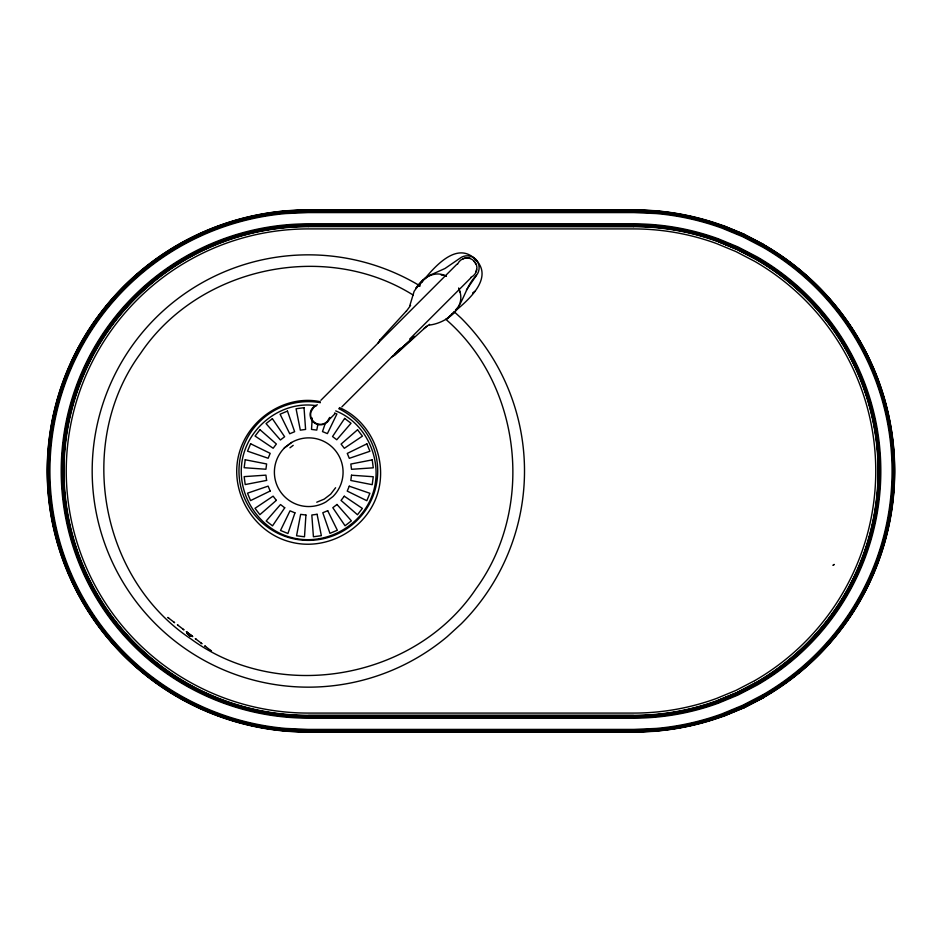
<?xml version="1.0" encoding="UTF-8"?>
<svg xmlns="http://www.w3.org/2000/svg" width="942" height="942" viewBox="0 0 942 942"><rect width="100%" height="100%" fill="white"/><g stroke="black" fill="none" stroke-linecap="round" stroke-linejoin="round"><path stroke-width="1.41" d="M312.249 418.071L311.508 429.422L316.783 430.094L317.866 424.43M409.864 305.479L414.127 291.313L418.154 285.709M325.249 423.464L322.494 431.601L327.404 433.614L336.906 413.985L334.492 412.996M421.745 282.423A22.325 21.913 45 0 1 432.437 274.11L444.989 268.505L459.59 258.497A11.975 11.975 0 0 1 476.44 275.347C466.408 285.19 464.206 299.791 455.763 310.53C470.505 298.284 495.468 275.582 473.178 257.378M307.987 210.596L285.626 211.455A260.416 260.416 0 0 0 47.924 471A260.416 260.416 0 0 0 285.638 730.427L307.987 731.404L634.013 731.404L656.362 730.427A260.416 260.416 0 0 0 722.726 715.708L743.721 707.018L763.868 696.527A260.416 260.416 0 0 0 763.868 245.473L743.721 234.982L744.05 234.275L722.973 225.609A261.134 261.134 0 0 0 656.421 210.867L634.025 209.878L307.975 209.878L285.579 210.855A261.134 261.134 0 0 0 47.206 471A261.134 261.134 0 0 0 285.579 731.133L307.975 732.04L634.025 732.04L656.409 731.063A261.134 261.134 0 0 0 722.973 716.379L743.98 707.572M329.688 417.436L327.251 421.486A9.75 9.75 0 0 1 311.025 411.748L313.45 407.686A9.75 9.75 0 0 1 316.406 405.672M466.443 289.959L476.44 275.347M378.036 343.065L380.073 339.791M406.426 311.131L410.582 305.432M191.308 635.52L190.967 635.791A5.923 4.015 -52.5 0 1 189.848 635.685L190.237 634.708M187.305 632.459L187.14 633.083A5.935 4.369 -52.5 0 0 187.658 634.131L190.319 636.168L191.815 636.121M187.635 634.119L187.446 632.565M187.152 632.953L187.776 633.566A5.77 3.898 -52.5 0 0 188.082 634.331L188.235 634.567A6.088 4.486 -52.5 0 1 187.623 633.236L187.847 632.871M188.424 634.72L189.106 633.836M189.024 635.179L189.672 634.472M189.825 635.791A5.876 4.321 -52.5 0 0 190.967 636.015L191.485 635.874M335.599 487.744L330.666 494.173L324.236 499.107L316.748 502.216M423.606 279.68L415.905 288.358C421.992 278.149 434.627 269.777 446.378 276.218M379.873 340.003L406.402 311.001M424.406 279.185C436.652 264.443 459.366 239.468 477.559 261.77M320.869 400.279L457.047 264.101M330.183 418.554L334.657 414.08M341.899 406.838L400.515 348.222M409.64 339.096L470.847 277.89M429.505 325.061C446.308 323.106 467.703 307.398 458.695 288.523M426.726 326.25L394.91 355.099L391.46 357.183M424.336 278.95L427.291 276.607M451.665 314.239L454.739 311.849M284.319 447.827L291.549 442.481A34.336 34.336 0 0 1 332.997 496.505L325.885 501.956A34.336 34.336 0 0 1 284.437 447.945L291.549 442.481M289.971 447.803L293.197 445.342M423.935 328.546L429.517 324.354M472.66 292.903L475.027 291.266M755.931 682.785L737.009 692.641L717.298 700.801M743.944 707.501L764.139 696.986M764.256 697.198L744.05 707.725L743.697 706.971M764.28 697.245L744.062 707.76L723.009 716.485M717.604 701.637L737.386 693.442L756.379 683.551A245.438 245.438 0 0 0 756.379 258.449L737.386 248.558L717.604 240.363M718.193 703.25L738.116 694.996L757.238 685.046A247.157 247.157 0 0 0 757.238 256.954L738.116 247.004L718.193 238.75M743.909 707.418L722.879 716.132A260.863 260.863 0 0 1 656.397 730.874L634.025 731.852L307.975 731.852L285.603 730.874A260.946 260.946 0 0 1 47.394 471A260.946 260.946 0 0 1 285.591 211.043L307.975 210.066L634.025 210.066L656.409 211.043A260.863 260.863 0 0 1 722.879 225.868M191.709 636.227L191.556 636.239A5.923 4.015 -52.5 0 1 190.19 636.062M285.567 210.761L307.975 209.772L634.025 209.772L656.433 210.761M288.44 211.503L291.231 211.373M656.433 731.239L634.025 732.228L307.975 732.228L285.567 731.239M307.987 210.478L634.013 210.478M633.719 223.855L308.281 223.855A247.134 247.134 0 0 0 61.206 471A247.134 247.134 0 0 0 308.281 718.134L633.719 718.145M308.317 225.562L633.683 225.562A245.438 245.438 0 0 1 717.616 240.363M308.34 715.555L633.66 715.555M308.317 716.438L633.683 716.438A245.438 245.438 0 0 0 717.616 701.637M634.013 210.596L656.374 211.455A260.416 260.416 0 0 1 722.726 226.292L743.721 234.982M650.769 211.373L653.56 211.503M320.198 401.645C284.92 394.439 248.264 419.214 239.08 453.561C228.859 490.77 252.727 532.1 290.054 541.862C327.263 552.083 368.593 528.215 378.354 490.876C386.903 458.495 370.524 420.968 339.414 407.568M315.994 405.637C283.919 400.75 251.82 423.829 243.46 454.739C233.887 489.605 256.248 528.332 291.231 537.47C326.097 547.043 364.825 524.682 373.962 489.71C382.181 458.754 365.92 422.723 335.705 410.912M723.009 225.515L744.062 234.24L764.28 244.755M722.914 225.786L743.909 234.582L763.986 245.261A260.651 260.651 0 0 1 763.986 696.739L743.815 707.23L722.82 715.967A260.651 260.651 0 0 1 656.374 730.662L634.013 731.675L307.987 731.675L285.614 730.698A260.651 260.651 0 0 1 47.677 471A260.651 260.651 0 0 1 285.626 211.338L307.987 210.325L634.013 210.325L656.386 211.302A260.651 260.651 0 0 1 722.808 226.068L743.815 234.77M737.009 249.359L717.298 241.199L736.962 249.465L755.873 259.321A244.355 244.355 0 0 1 755.837 682.62L736.962 692.535L717.239 700.624A244.355 244.355 0 0 1 633.66 715.355L308.34 715.355A244.355 244.355 0 0 1 63.985 471A244.355 244.355 0 0 1 308.34 226.645M743.98 234.428L764.174 244.944A261.134 261.134 0 0 1 764.221 697.151M745.028 235.535L747.559 236.854M748.831 237.514L751.351 238.821M413.102 295.034C324.978 239.763 198.338 267.092 140.499 353.474C75.572 441.692 99.628 578.153 190.814 638.841C279.02 703.768 415.493 679.7 476.181 588.526C535.174 507.561 521.597 384.725 445.66 319.185M187.599 633.165L187.211 632.588L191.944 636.215M186.269 631.658L192.757 636.639L186.622 631.917M168.665 618.093C164.344 614.761 178.097 625.37 173.787 622.038M178.203 625.441C173.929 622.132 187.458 632.565 183.184 629.256M196.124 639.229C191.827 635.921 205.438 646.412 201.152 643.103M205.568 646.506C201.282 643.186 214.894 653.689 210.596 650.369M474.768 258.485L475.663 259.285M454.126 311.684L461.191 318.149A216.165 216.165 0 0 1 461.191 623.851L447.285 636.592A216.165 216.165 0 0 1 158.951 627.231A216.165 216.165 0 0 1 136.696 339.603A216.165 216.165 0 0 1 420.167 286.015M476.464 260.169L477.064 260.981M633.66 226.645A244.355 244.355 0 0 1 717.239 241.376M718.216 703.238A247.157 247.157 0 0 1 633.707 718.157M633.707 223.843A247.157 247.157 0 0 1 718.216 238.762M764.092 245.085A260.863 260.863 0 0 1 764.092 696.915M308.317 716.426A245.426 245.426 0 0 1 62.914 471A245.426 245.426 0 0 1 308.317 225.574M338.743 408.651A69.367 69.367 0 0 1 352.308 524.659A69.367 69.367 0 0 1 241.234 488.568A69.367 69.367 0 0 1 320.386 402.681M462.687 259.015A9.75 9.75 0 0 1 470.223 258.226M476.534 269.447A9.75 9.75 0 0 1 475.934 271.696M473.779 261.17A9.75 9.75 0 0 1 475.804 264.125M330.171 417.577A10.268 10.268 0 0 1 313.097 421.851A10.268 10.268 0 0 1 317.36 404.777M457.671 263.995A10.068 10.068 0 0 1 473.991 260.946A10.068 10.068 0 0 1 470.941 277.266M419.108 286.262A22.384 21.972 45 0 1 423.099 280.198M457.023 308.222A24.08 19.488 45 0 1 455.457 310.083M441.221 275.017A20.076 19.711 45 0 1 446.426 276.112M458.648 288.028A20.076 19.711 45 0 1 459.755 292.185M305.926 515.027L304.502 536.787L296.553 535.774L300.651 514.356L305.926 515.027M245.214 459.767L244.166 467.715L265.927 469.234L266.621 463.959L245.214 459.767M351.507 475.215L350.813 480.479L372.208 484.683L373.256 476.734L351.507 475.215M294.94 512.848L287.934 533.502L280.516 530.464L290.018 510.835L294.94 512.848M250.607 443.753L247.534 451.159L268.152 458.259L270.189 453.349L250.607 443.753M349.27 486.19L347.233 491.1L366.827 500.697L369.888 493.29L349.27 486.19M833.682 377.106L833.682 377.106M344.642 418.413L332.538 436.546L336.765 439.761L351.025 423.264L344.642 418.413M284.731 507.785L272.532 525.86L266.174 520.985L280.516 504.547L284.731 507.785M259.957 429.682L255.07 436.04L273.156 448.239L276.383 444.023L259.957 429.682M344.277 496.21L341.039 500.426L357.477 514.756L362.352 508.409L344.277 496.21M414.398 336.459L394.792 354.298L414.398 336.459M455.269 311.343L446.59 319.032L455.269 311.343M276.347 500.367L259.886 514.673L254.999 508.315L273.109 496.151L276.347 500.367M357.548 429.776L341.086 444.082L344.325 448.298L362.423 436.134L357.548 429.776M272.379 418.684L266.044 423.594L280.422 439.985L284.625 436.723L272.379 418.684M337 504.465L332.809 507.714L345.055 525.766L351.39 520.855L337 504.465M754.707 680.654L735.973 690.404L716.462 698.481A242.082 242.082 0 0 1 633.625 713.082L308.387 713.082A242.094 242.094 0 0 1 66.246 471A242.094 242.094 0 0 1 308.387 228.906L633.613 228.918A242.082 242.082 0 0 1 716.438 243.507L735.973 251.596L754.707 261.346A242.082 242.082 0 0 1 754.707 680.654M756.014 682.926L737.08 692.782L717.357 700.954A244.708 244.708 0 0 1 633.672 715.708L308.328 715.708A244.708 244.708 0 0 1 63.632 471A244.708 244.708 0 0 1 308.328 226.292L633.672 226.292A244.708 244.708 0 0 1 717.357 241.046L737.08 249.218L756.014 259.074A244.708 244.708 0 0 1 756.014 682.926M756.12 683.103L737.162 692.971L717.427 701.142A244.92 244.92 0 0 1 633.672 715.92L308.328 715.92A244.908 244.908 0 0 1 63.42 471A244.908 244.908 0 0 1 308.328 226.092L633.672 226.08A244.92 244.92 0 0 1 717.427 240.858L737.162 249.029L756.12 258.897A244.92 244.92 0 0 1 756.12 683.103M756.238 683.315L737.268 693.194L717.51 701.378A245.155 245.155 0 0 1 633.672 716.156L308.317 716.156A245.155 245.155 0 0 1 63.185 471A245.155 245.155 0 0 1 308.317 225.845L633.683 225.845A245.155 245.155 0 0 1 717.521 240.622L737.268 248.806L756.238 258.685A245.155 245.155 0 0 1 756.238 683.315M756.532 683.821L737.515 693.724L717.71 701.92A245.744 245.744 0 0 1 633.683 716.744L308.305 716.744A245.732 245.732 0 0 1 62.608 471A245.732 245.732 0 0 1 308.305 225.268L633.695 225.256A245.744 245.744 0 0 1 717.722 240.08L737.515 248.276L756.532 258.179A245.744 245.744 0 0 1 756.532 683.821M756.697 684.104L737.657 694.019L717.828 702.237A246.074 246.074 0 0 1 633.695 717.074L308.305 717.074A246.062 246.062 0 0 1 62.278 471A246.062 246.062 0 0 1 308.305 224.938L633.695 224.926A246.074 246.074 0 0 1 717.839 239.774L737.657 247.981L756.697 257.896A246.074 246.074 0 0 1 756.697 684.104M756.873 684.41L737.81 694.336L717.945 702.567A246.427 246.427 0 0 1 633.695 717.427L308.293 717.427A246.404 246.404 0 0 1 61.925 471A246.404 246.404 0 0 1 308.293 224.596L633.707 224.573A246.427 246.427 0 0 1 717.957 239.445L737.81 247.664L756.873 257.59A246.427 246.427 0 0 1 756.873 684.41M762.867 694.796L742.873 705.205L722.043 713.836A258.426 258.426 0 0 1 656.185 728.437L633.966 729.414L308.034 729.414L285.815 728.437A258.426 258.426 0 0 1 49.914 471A258.426 258.426 0 0 1 285.815 213.563L308.034 212.586L633.966 212.586L656.185 213.563A258.426 258.426 0 0 1 722.043 228.164L742.873 236.795L762.867 247.204A258.426 258.426 0 0 1 762.867 694.796M763.232 695.432L743.179 705.876L722.29 714.519A259.156 259.156 0 0 1 656.244 729.167L633.99 730.132L308.01 730.132L285.756 729.167A259.156 259.156 0 0 1 49.184 471A259.156 259.156 0 0 1 285.756 212.833L308.01 211.868L633.99 211.868L656.244 212.833A259.156 259.156 0 0 1 722.29 227.481L743.179 236.124L763.232 246.569A259.156 259.156 0 0 1 763.232 695.432M763.409 695.738L743.332 706.182L722.42 714.848A259.497 259.497 0 0 1 656.28 729.508L633.99 730.486L308.01 730.486L285.72 729.508A259.497 259.497 0 0 1 48.843 471A259.497 259.497 0 0 1 285.72 212.492L308.01 211.514L633.99 211.514L656.28 212.492A259.497 259.497 0 0 1 722.42 227.152L743.332 235.818L763.409 246.262A259.497 259.497 0 0 1 763.409 695.738M763.573 696.02L743.473 706.488L722.526 715.166A259.827 259.827 0 0 1 656.303 729.838L634.001 730.815L307.999 730.815L285.697 729.838A259.827 259.827 0 0 1 48.513 471A259.827 259.827 0 0 1 285.697 212.162L307.999 211.185L634.001 211.185L656.303 212.162A259.827 259.827 0 0 1 722.526 226.834L743.473 235.512L763.573 245.98A259.827 259.827 0 0 1 763.573 696.02M763.726 696.279L743.603 706.759L722.632 715.449A260.133 260.133 0 0 1 656.338 730.144L634.001 731.122L307.999 731.122L285.661 730.144A260.133 260.133 0 0 1 48.207 471A260.133 260.133 0 0 1 285.661 211.856L307.999 210.878L634.001 210.878L656.338 211.856A260.133 260.133 0 0 1 722.632 226.551L743.603 235.241L763.726 245.721A260.133 260.133 0 0 1 763.726 696.279M270.166 491.029L250.56 500.591L247.499 493.184L268.129 486.119L270.166 491.029M366.874 443.859L347.268 453.42L349.305 458.33L369.935 451.265L366.874 443.859M834.094 564.493L833.164 565.235L834.094 564.493M287.475 411.101L280.08 414.197L289.736 433.756L294.634 431.707L287.475 411.101M327.698 510.694L322.8 512.742L329.959 533.349L337.342 530.24L327.698 510.694M266.61 480.408L245.203 484.565L244.155 476.628L265.915 475.145L266.61 480.408M372.231 459.873L350.824 464.041L351.519 469.304L373.279 467.821L372.231 459.873M304.019 407.686L296.071 408.769L300.333 430.153L305.597 429.434L304.019 407.686M317.089 514.285L311.826 515.003L313.415 536.763L321.352 535.68L317.089 514.285M633.66 226.445L308.34 226.445L633.66 226.575"/></g></svg>
